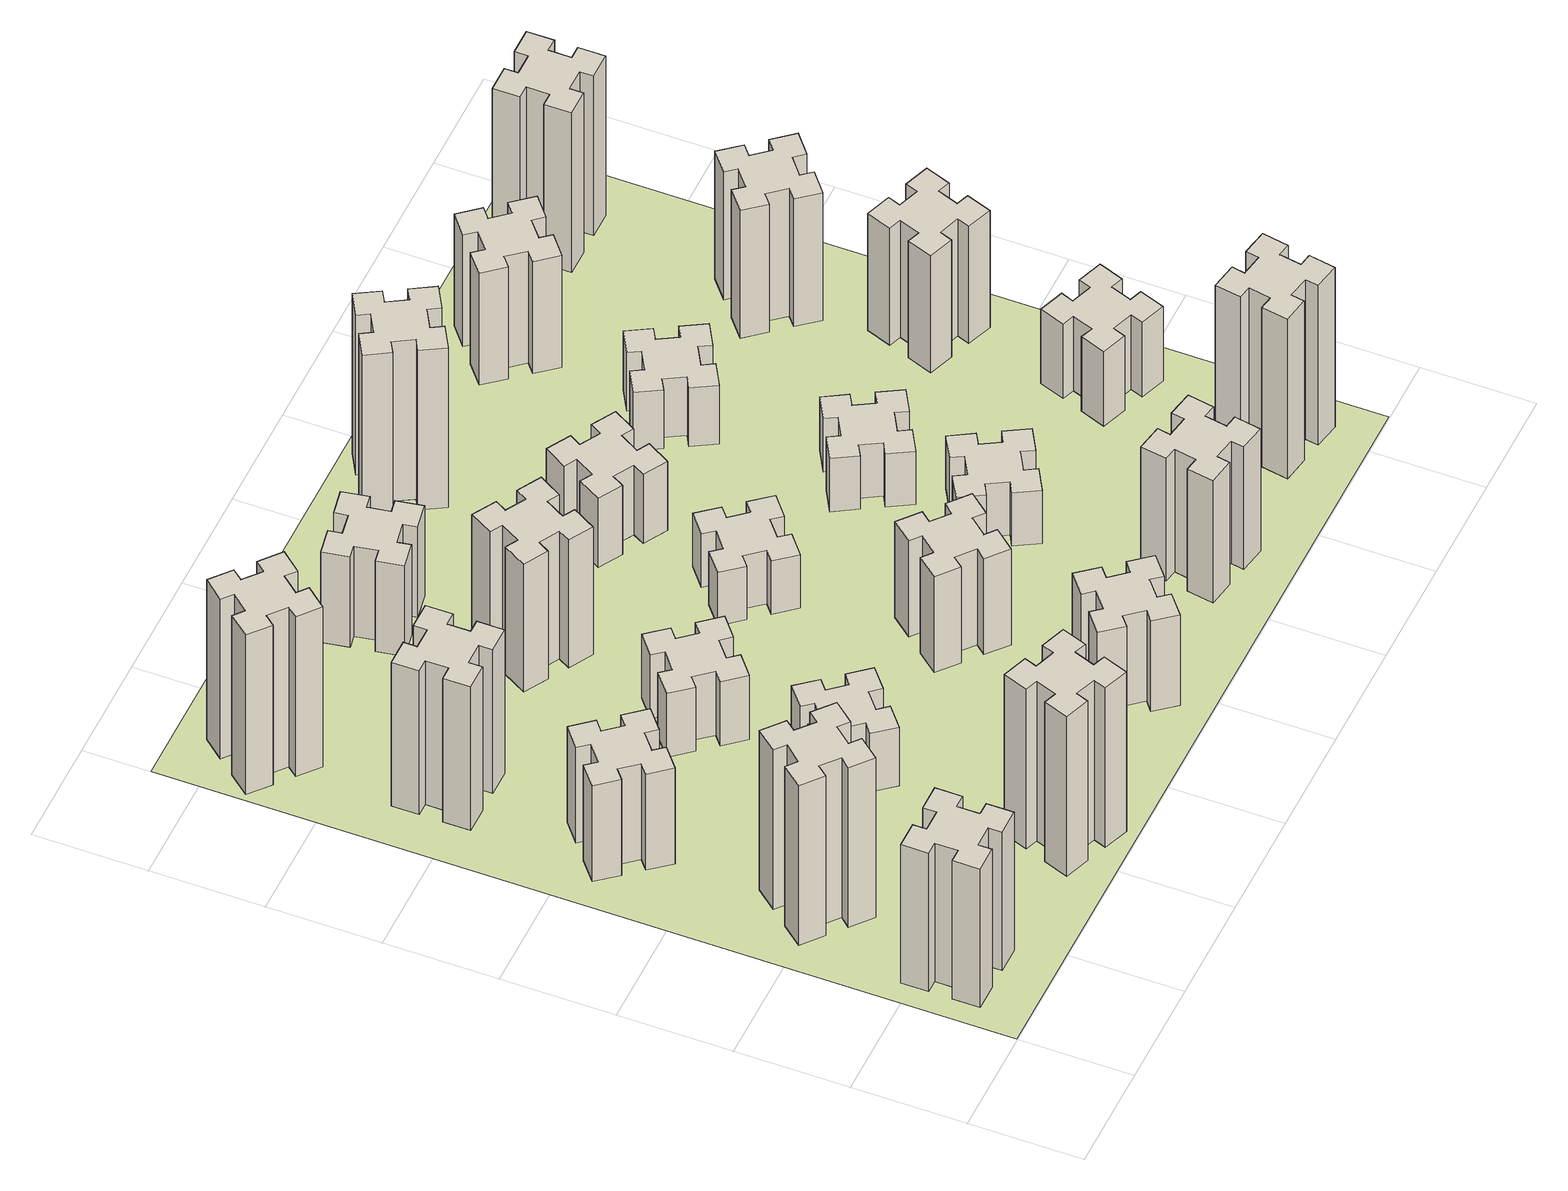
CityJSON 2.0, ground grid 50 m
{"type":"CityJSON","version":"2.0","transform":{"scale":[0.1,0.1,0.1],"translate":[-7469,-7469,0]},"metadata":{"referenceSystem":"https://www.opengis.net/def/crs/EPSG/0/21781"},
"CityObjects":{
"building1":{"type":"Building","attributes":{"class":"1000","function":"1000","usage":"1000","yearOfConstruction":2016,"roofType":"1000","measuredHeight":78,"storeysAboveGround":30,"storeysBelowGround":0},"geometry":[{"type":"Solid","lod":"1","boundaries":[[[[0,1,2,3,4,5,6,7,8,9,10,11,12,13,14,15,16,17,18,19]],[[17,16,20,21]],[[16,15,22,20]],[[15,14,23,22]],[[14,13,24,23]],[[13,12,25,24]],[[12,11,26,25]],[[11,10,27,26]],[[10,9,28,27]],[[9,8,29,28]],[[8,7,30,29]],[[7,6,31,30]],[[6,5,32,31]],[[5,4,33,32]],[[4,3,34,33]],[[3,2,35,34]],[[2,1,36,35]],[[1,0,37,36]],[[0,19,38,37]],[[19,18,39,38]],[[18,17,21,39]],[[24,25,26,27,28,29,30,31,32,33,34,35,36,37,38,39,21,20,22,23]]]]}]},
"building2":{"type":"Building","attributes":{"class":"1000","function":"1000","usage":"1000","yearOfConstruction":2016,"roofType":"1000","measuredHeight":90,"storeysAboveGround":30,"storeysBelowGround":0},"geometry":[{"type":"Solid","lod":"1","boundaries":[[[[40,41,42,43,44,45,46,47,48,49,50,51,52,53,54,55,56,57,58,59]],[[57,56,60,61]],[[56,55,62,60]],[[55,54,63,62]],[[54,53,64,63]],[[53,52,65,64]],[[52,51,66,65]],[[51,50,67,66]],[[50,49,68,67]],[[49,48,69,68]],[[48,47,70,69]],[[47,46,71,70]],[[46,45,72,71]],[[45,44,73,72]],[[44,43,74,73]],[[43,42,75,74]],[[42,41,76,75]],[[41,40,77,76]],[[40,59,78,77]],[[59,58,79,78]],[[58,57,61,79]],[[64,65,66,67,68,69,70,71,72,73,74,75,76,77,78,79,61,60,62,63]]]]}]},
"building3":{"type":"Building","attributes":{"class":"1000","function":"1000","usage":"1000","yearOfConstruction":2016,"roofType":"1000","measuredHeight":54,"storeysAboveGround":30,"storeysBelowGround":0},"geometry":[{"type":"Solid","lod":"1","boundaries":[[[[80,81,82,83,84,85,86,87,88,89,90,91,92,93,94,95,96,97,98,99]],[[97,96,100,101]],[[96,95,102,100]],[[95,94,103,102]],[[94,93,104,103]],[[93,92,105,104]],[[92,91,106,105]],[[91,90,107,106]],[[90,89,108,107]],[[89,88,109,108]],[[88,87,110,109]],[[87,86,111,110]],[[86,85,112,111]],[[85,84,113,112]],[[84,83,114,113]],[[83,82,115,114]],[[82,81,116,115]],[[81,80,117,116]],[[80,99,118,117]],[[99,98,119,118]],[[98,97,101,119]],[[104,105,106,107,108,109,110,111,112,113,114,115,116,117,118,119,101,100,102,103]]]]}]},
"building4":{"type":"Building","attributes":{"class":"1000","function":"1000","usage":"1000","yearOfConstruction":2016,"roofType":"1000","measuredHeight":81,"storeysAboveGround":30,"storeysBelowGround":0},"geometry":[{"type":"Solid","lod":"1","boundaries":[[[[120,121,122,123,124,125,126,127,128,129,130,131,132,133,134,135,136,137,138,139]],[[137,136,140,141]],[[136,135,142,140]],[[135,134,143,142]],[[134,133,144,143]],[[133,132,145,144]],[[132,131,146,145]],[[131,130,147,146]],[[130,129,148,147]],[[129,128,149,148]],[[128,127,150,149]],[[127,126,151,150]],[[126,125,152,151]],[[125,124,153,152]],[[124,123,154,153]],[[123,122,155,154]],[[122,121,156,155]],[[121,120,157,156]],[[120,139,158,157]],[[139,138,159,158]],[[138,137,141,159]],[[144,145,146,147,148,149,150,151,152,153,154,155,156,157,158,159,141,140,142,143]]]]}]},
"building5":{"type":"Building","attributes":{"class":"1000","function":"1000","usage":"1000","yearOfConstruction":2016,"roofType":"1000","measuredHeight":90,"storeysAboveGround":30,"storeysBelowGround":0},"geometry":[{"type":"Solid","lod":"1","boundaries":[[[[160,161,162,163,164,165,166,167,168,169,170,171,172,173,174,175,176,177,178,179]],[[177,176,180,181]],[[176,175,182,180]],[[175,174,183,182]],[[174,173,184,183]],[[173,172,185,184]],[[172,171,186,185]],[[171,170,187,186]],[[170,169,188,187]],[[169,168,189,188]],[[168,167,190,189]],[[167,166,191,190]],[[166,165,192,191]],[[165,164,193,192]],[[164,163,194,193]],[[163,162,195,194]],[[162,161,196,195]],[[161,160,197,196]],[[160,179,198,197]],[[179,178,199,198]],[[178,177,181,199]],[[184,185,186,187,188,189,190,191,192,193,194,195,196,197,198,199,181,180,182,183]]]]}]},
"building6":{"type":"Building","attributes":{"class":"1000","function":"1000","usage":"1000","yearOfConstruction":2016,"roofType":"1000","measuredHeight":90,"storeysAboveGround":30,"storeysBelowGround":0},"geometry":[{"type":"Solid","lod":"1","boundaries":[[[[200,201,202,203,204,205,206,207,208,209,210,211,212,213,214,215,216,217,218,219]],[[217,216,220,221]],[[216,215,222,220]],[[215,214,223,222]],[[214,213,224,223]],[[213,212,225,224]],[[212,211,226,225]],[[211,210,227,226]],[[210,209,228,227]],[[209,208,229,228]],[[208,207,230,229]],[[207,206,231,230]],[[206,205,232,231]],[[205,204,233,232]],[[204,203,234,233]],[[203,202,235,234]],[[202,201,236,235]],[[201,200,237,236]],[[200,219,238,237]],[[219,218,239,238]],[[218,217,221,239]],[[224,225,226,227,228,229,230,231,232,233,234,235,236,237,238,239,221,220,222,223]]]]}]},
"building7":{"type":"Building","attributes":{"class":"1000","function":"1000","usage":"1000","yearOfConstruction":2016,"roofType":"1000","measuredHeight":33,"storeysAboveGround":30,"storeysBelowGround":0},"geometry":[{"type":"Solid","lod":"1","boundaries":[[[[240,241,242,243,244,245,246,247,248,249,250,251,252,253,254,255,256,257,258,259]],[[257,256,260,261]],[[256,255,262,260]],[[255,254,263,262]],[[254,253,264,263]],[[253,252,265,264]],[[252,251,266,265]],[[251,250,267,266]],[[250,249,268,267]],[[249,248,269,268]],[[248,247,270,269]],[[247,246,271,270]],[[246,245,272,271]],[[245,244,273,272]],[[244,243,274,273]],[[243,242,275,274]],[[242,241,276,275]],[[241,240,277,276]],[[240,259,278,277]],[[259,258,279,278]],[[258,257,261,279]],[[264,265,266,267,268,269,270,271,272,273,274,275,276,277,278,279,261,260,262,263]]]]}]},
"building8":{"type":"Building","attributes":{"class":"1000","function":"1000","usage":"1000","yearOfConstruction":2016,"roofType":"1000","measuredHeight":36,"storeysAboveGround":30,"storeysBelowGround":0},"geometry":[{"type":"Solid","lod":"1","boundaries":[[[[280,281,282,283,284,285,286,287,288,289,290,291,292,293,294,295,296,297,298,299]],[[297,296,300,301]],[[296,295,302,300]],[[295,294,303,302]],[[294,293,304,303]],[[293,292,305,304]],[[292,291,306,305]],[[291,290,307,306]],[[290,289,308,307]],[[289,288,309,308]],[[288,287,310,309]],[[287,286,311,310]],[[286,285,312,311]],[[285,284,313,312]],[[284,283,314,313]],[[283,282,315,314]],[[282,281,316,315]],[[281,280,317,316]],[[280,299,318,317]],[[299,298,319,318]],[[298,297,301,319]],[[304,305,306,307,308,309,310,311,312,313,314,315,316,317,318,319,301,300,302,303]]]]}]},
"building9":{"type":"Building","attributes":{"class":"1000","function":"1000","usage":"1000","yearOfConstruction":2016,"roofType":"1000","measuredHeight":72,"storeysAboveGround":30,"storeysBelowGround":0},"geometry":[{"type":"Solid","lod":"1","boundaries":[[[[320,321,322,323,324,325,326,327,328,329,330,331,332,333,334,335,336,337,338,339]],[[337,336,340,341]],[[336,335,342,340]],[[335,334,343,342]],[[334,333,344,343]],[[333,332,345,344]],[[332,331,346,345]],[[331,330,347,346]],[[330,329,348,347]],[[329,328,349,348]],[[328,327,350,349]],[[327,326,351,350]],[[326,325,352,351]],[[325,324,353,352]],[[324,323,354,353]],[[323,322,355,354]],[[322,321,356,355]],[[321,320,357,356]],[[320,339,358,357]],[[339,338,359,358]],[[338,337,341,359]],[[344,345,346,347,348,349,350,351,352,353,354,355,356,357,358,359,341,340,342,343]]]]}]},
"building10":{"type":"Building","attributes":{"class":"1000","function":"1000","usage":"1000","yearOfConstruction":2016,"roofType":"1000","measuredHeight":51,"storeysAboveGround":30,"storeysBelowGround":0},"geometry":[{"type":"Solid","lod":"1","boundaries":[[[[360,361,362,363,364,365,366,367,368,369,370,371,372,373,374,375,376,377,378,379]],[[377,376,380,381]],[[376,375,382,380]],[[375,374,383,382]],[[374,373,384,383]],[[373,372,385,384]],[[372,371,386,385]],[[371,370,387,386]],[[370,369,388,387]],[[369,368,389,388]],[[368,367,390,389]],[[367,366,391,390]],[[366,365,392,391]],[[365,364,393,392]],[[364,363,394,393]],[[363,362,395,394]],[[362,361,396,395]],[[361,360,397,396]],[[360,379,398,397]],[[379,378,399,398]],[[378,377,381,399]],[[384,385,386,387,388,389,390,391,392,393,394,395,396,397,398,399,381,380,382,383]]]]}]},
"building11":{"type":"Building","attributes":{"class":"1000","function":"1000","usage":"1000","yearOfConstruction":2016,"roofType":"1000","measuredHeight":51,"storeysAboveGround":30,"storeysBelowGround":0},"geometry":[{"type":"Solid","lod":"1","boundaries":[[[[400,401,402,403,404,405,406,407,408,409,410,411,412,413,414,415,416,417,418,419]],[[417,416,420,421]],[[416,415,422,420]],[[415,414,423,422]],[[414,413,424,423]],[[413,412,425,424]],[[412,411,426,425]],[[411,410,427,426]],[[410,409,428,427]],[[409,408,429,428]],[[408,407,430,429]],[[407,406,431,430]],[[406,405,432,431]],[[405,404,433,432]],[[404,403,434,433]],[[403,402,435,434]],[[402,401,436,435]],[[401,400,437,436]],[[400,419,438,437]],[[419,418,439,438]],[[418,417,421,439]],[[424,425,426,427,428,429,430,431,432,433,434,435,436,437,438,439,421,420,422,423]]]]}]},
"building12":{"type":"Building","attributes":{"class":"1000","function":"1000","usage":"1000","yearOfConstruction":2016,"roofType":"1000","measuredHeight":54,"storeysAboveGround":30,"storeysBelowGround":0},"geometry":[{"type":"Solid","lod":"1","boundaries":[[[[440,441,442,443,444,445,446,447,448,449,450,451,452,453,454,455,456,457,458,459]],[[457,456,460,461]],[[456,455,462,460]],[[455,454,463,462]],[[454,453,464,463]],[[453,452,465,464]],[[452,451,466,465]],[[451,450,467,466]],[[450,449,468,467]],[[449,448,469,468]],[[448,447,470,469]],[[447,446,471,470]],[[446,445,472,471]],[[445,444,473,472]],[[444,443,474,473]],[[443,442,475,474]],[[442,441,476,475]],[[441,440,477,476]],[[440,459,478,477]],[[459,458,479,478]],[[458,457,461,479]],[[464,465,466,467,468,469,470,471,472,473,474,475,476,477,478,479,461,460,462,463]]]]}]},
"building13":{"type":"Building","attributes":{"class":"1000","function":"1000","usage":"1000","yearOfConstruction":2016,"roofType":"1000","measuredHeight":30,"storeysAboveGround":30,"storeysBelowGround":0},"geometry":[{"type":"Solid","lod":"1","boundaries":[[[[480,481,482,483,484,485,486,487,488,489,490,491,492,493,494,495,496,497,498,499]],[[497,496,500,501]],[[496,495,502,500]],[[495,494,503,502]],[[494,493,504,503]],[[493,492,505,504]],[[492,491,506,505]],[[491,490,507,506]],[[490,489,508,507]],[[489,488,509,508]],[[488,487,510,509]],[[487,486,511,510]],[[486,485,512,511]],[[485,484,513,512]],[[484,483,514,513]],[[483,482,515,514]],[[482,481,516,515]],[[481,480,517,516]],[[480,499,518,517]],[[499,498,519,518]],[[498,497,501,519]],[[504,505,506,507,508,509,510,511,512,513,514,515,516,517,518,519,501,500,502,503]]]]}]},
"building14":{"type":"Building","attributes":{"class":"1000","function":"1000","usage":"1000","yearOfConstruction":2016,"roofType":"1000","measuredHeight":39,"storeysAboveGround":30,"storeysBelowGround":0},"geometry":[{"type":"Solid","lod":"1","boundaries":[[[[520,521,522,523,524,525,526,527,528,529,530,531,532,533,534,535,536,537,538,539]],[[537,536,540,541]],[[536,535,542,540]],[[535,534,543,542]],[[534,533,544,543]],[[533,532,545,544]],[[532,531,546,545]],[[531,530,547,546]],[[530,529,548,547]],[[529,528,549,548]],[[528,527,550,549]],[[527,526,551,550]],[[526,525,552,551]],[[525,524,553,552]],[[524,523,554,553]],[[523,522,555,554]],[[522,521,556,555]],[[521,520,557,556]],[[520,539,558,557]],[[539,538,559,558]],[[538,537,541,559]],[[544,545,546,547,548,549,550,551,552,553,554,555,556,557,558,559,541,540,542,543]]]]}]},
"building15":{"type":"Building","attributes":{"class":"1000","function":"1000","usage":"1000","yearOfConstruction":2016,"roofType":"1000","measuredHeight":69,"storeysAboveGround":30,"storeysBelowGround":0},"geometry":[{"type":"Solid","lod":"1","boundaries":[[[[560,561,562,563,564,565,566,567,568,569,570,571,572,573,574,575,576,577,578,579]],[[577,576,580,581]],[[576,575,582,580]],[[575,574,583,582]],[[574,573,584,583]],[[573,572,585,584]],[[572,571,586,585]],[[571,570,587,586]],[[570,569,588,587]],[[569,568,589,588]],[[568,567,590,589]],[[567,566,591,590]],[[566,565,592,591]],[[565,564,593,592]],[[564,563,594,593]],[[563,562,595,594]],[[562,561,596,595]],[[561,560,597,596]],[[560,579,598,597]],[[579,578,599,598]],[[578,577,581,599]],[[584,585,586,587,588,589,590,591,592,593,594,595,596,597,598,599,581,580,582,583]]]]}]},
"building16":{"type":"Building","attributes":{"class":"1000","function":"1000","usage":"1000","yearOfConstruction":2016,"roofType":"1000","measuredHeight":90,"storeysAboveGround":30,"storeysBelowGround":0},"geometry":[{"type":"Solid","lod":"1","boundaries":[[[[600,601,602,603,604,605,606,607,608,609,610,611,612,613,614,615,616,617,618,619]],[[617,616,620,621]],[[616,615,622,620]],[[615,614,623,622]],[[614,613,624,623]],[[613,612,625,624]],[[612,611,626,625]],[[611,610,627,626]],[[610,609,628,627]],[[609,608,629,628]],[[608,607,630,629]],[[607,606,631,630]],[[606,605,632,631]],[[605,604,633,632]],[[604,603,634,633]],[[603,602,635,634]],[[602,601,636,635]],[[601,600,637,636]],[[600,619,638,637]],[[619,618,639,638]],[[618,617,621,639]],[[624,625,626,627,628,629,630,631,632,633,634,635,636,637,638,639,621,620,622,623]]]]}]},
"building17":{"type":"Building","attributes":{"class":"1000","function":"1000","usage":"1000","yearOfConstruction":2016,"roofType":"1000","measuredHeight":30,"storeysAboveGround":30,"storeysBelowGround":0},"geometry":[{"type":"Solid","lod":"1","boundaries":[[[[640,641,642,643,644,645,646,647,648,649,650,651,652,653,654,655,656,657,658,659]],[[657,656,660,661]],[[656,655,662,660]],[[655,654,663,662]],[[654,653,664,663]],[[653,652,665,664]],[[652,651,666,665]],[[651,650,667,666]],[[650,649,668,667]],[[649,648,669,668]],[[648,647,670,669]],[[647,646,671,670]],[[646,645,672,671]],[[645,644,673,672]],[[644,643,674,673]],[[643,642,675,674]],[[642,641,676,675]],[[641,640,677,676]],[[640,659,678,677]],[[659,658,679,678]],[[658,657,661,679]],[[664,665,666,667,668,669,670,671,672,673,674,675,676,677,678,679,661,660,662,663]]]]}]},
"building18":{"type":"Building","attributes":{"class":"1000","function":"1000","usage":"1000","yearOfConstruction":2016,"roofType":"1000","measuredHeight":30,"storeysAboveGround":30,"storeysBelowGround":0},"geometry":[{"type":"Solid","lod":"1","boundaries":[[[[680,681,682,683,684,685,686,687,688,689,690,691,692,693,694,695,696,697,698,699]],[[697,696,700,701]],[[696,695,702,700]],[[695,694,703,702]],[[694,693,704,703]],[[693,692,705,704]],[[692,691,706,705]],[[691,690,707,706]],[[690,689,708,707]],[[689,688,709,708]],[[688,687,710,709]],[[687,686,711,710]],[[686,685,712,711]],[[685,684,713,712]],[[684,683,714,713]],[[683,682,715,714]],[[682,681,716,715]],[[681,680,717,716]],[[680,699,718,717]],[[699,698,719,718]],[[698,697,701,719]],[[704,705,706,707,708,709,710,711,712,713,714,715,716,717,718,719,701,700,702,703]]]]}]},
"building19":{"type":"Building","attributes":{"class":"1000","function":"1000","usage":"1000","yearOfConstruction":2016,"roofType":"1000","measuredHeight":33,"storeysAboveGround":30,"storeysBelowGround":0},"geometry":[{"type":"Solid","lod":"1","boundaries":[[[[720,721,722,723,724,725,726,727,728,729,730,731,732,733,734,735,736,737,738,739]],[[737,736,740,741]],[[736,735,742,740]],[[735,734,743,742]],[[734,733,744,743]],[[733,732,745,744]],[[732,731,746,745]],[[731,730,747,746]],[[730,729,748,747]],[[729,728,749,748]],[[728,727,750,749]],[[727,726,751,750]],[[726,725,752,751]],[[725,724,753,752]],[[724,723,754,753]],[[723,722,755,754]],[[722,721,756,755]],[[721,720,757,756]],[[720,739,758,757]],[[739,738,759,758]],[[738,737,741,759]],[[744,745,746,747,748,749,750,751,752,753,754,755,756,757,758,759,741,740,742,743]]]]}]},
"building20":{"type":"Building","attributes":{"class":"1000","function":"1000","usage":"1000","yearOfConstruction":2016,"roofType":"1000","measuredHeight":90,"storeysAboveGround":30,"storeysBelowGround":0},"geometry":[{"type":"Solid","lod":"1","boundaries":[[[[760,761,762,763,764,765,766,767,768,769,770,771,772,773,774,775,776,777,778,779]],[[777,776,780,781]],[[776,775,782,780]],[[775,774,783,782]],[[774,773,784,783]],[[773,772,785,784]],[[772,771,786,785]],[[771,770,787,786]],[[770,769,788,787]],[[769,768,789,788]],[[768,767,790,789]],[[767,766,791,790]],[[766,765,792,791]],[[765,764,793,792]],[[764,763,794,793]],[[763,762,795,794]],[[762,761,796,795]],[[761,760,797,796]],[[760,779,798,797]],[[779,778,799,798]],[[778,777,781,799]],[[784,785,786,787,788,789,790,791,792,793,794,795,796,797,798,799,781,780,782,783]]]]}]},
"building21":{"type":"Building","attributes":{"class":"1000","function":"1000","usage":"1000","yearOfConstruction":2016,"roofType":"1000","measuredHeight":63,"storeysAboveGround":30,"storeysBelowGround":0},"geometry":[{"type":"Solid","lod":"1","boundaries":[[[[800,801,802,803,804,805,806,807,808,809,810,811,812,813,814,815,816,817,818,819]],[[817,816,820,821]],[[816,815,822,820]],[[815,814,823,822]],[[814,813,824,823]],[[813,812,825,824]],[[812,811,826,825]],[[811,810,827,826]],[[810,809,828,827]],[[809,808,829,828]],[[808,807,830,829]],[[807,806,831,830]],[[806,805,832,831]],[[805,804,833,832]],[[804,803,834,833]],[[803,802,835,834]],[[802,801,836,835]],[[801,800,837,836]],[[800,819,838,837]],[[819,818,839,838]],[[818,817,821,839]],[[824,825,826,827,828,829,830,831,832,833,834,835,836,837,838,839,821,820,822,823]]]]}]},
"building22":{"type":"Building","attributes":{"class":"1000","function":"1000","usage":"1000","yearOfConstruction":2016,"roofType":"1000","measuredHeight":42,"storeysAboveGround":30,"storeysBelowGround":0},"geometry":[{"type":"Solid","lod":"1","boundaries":[[[[840,841,842,843,844,845,846,847,848,849,850,851,852,853,854,855,856,857,858,859]],[[857,856,860,861]],[[856,855,862,860]],[[855,854,863,862]],[[854,853,864,863]],[[853,852,865,864]],[[852,851,866,865]],[[851,850,867,866]],[[850,849,868,867]],[[849,848,869,868]],[[848,847,870,869]],[[847,846,871,870]],[[846,845,872,871]],[[845,844,873,872]],[[844,843,874,873]],[[843,842,875,874]],[[842,841,876,875]],[[841,840,877,876]],[[840,859,878,877]],[[859,858,879,878]],[[858,857,861,879]],[[864,865,866,867,868,869,870,871,872,873,874,875,876,877,878,879,861,860,862,863]]]]}]},
"building23":{"type":"Building","attributes":{"class":"1000","function":"1000","usage":"1000","yearOfConstruction":2016,"roofType":"1000","measuredHeight":66,"storeysAboveGround":30,"storeysBelowGround":0},"geometry":[{"type":"Solid","lod":"1","boundaries":[[[[880,881,882,883,884,885,886,887,888,889,890,891,892,893,894,895,896,897,898,899]],[[897,896,900,901]],[[896,895,902,900]],[[895,894,903,902]],[[894,893,904,903]],[[893,892,905,904]],[[892,891,906,905]],[[891,890,907,906]],[[890,889,908,907]],[[889,888,909,908]],[[888,887,910,909]],[[887,886,911,910]],[[886,885,912,911]],[[885,884,913,912]],[[884,883,914,913]],[[883,882,915,914]],[[882,881,916,915]],[[881,880,917,916]],[[880,899,918,917]],[[899,898,919,918]],[[898,897,901,919]],[[904,905,906,907,908,909,910,911,912,913,914,915,916,917,918,919,901,900,902,903]]]]}]},
"building24":{"type":"Building","attributes":{"class":"1000","function":"1000","usage":"1000","yearOfConstruction":2016,"roofType":"1000","measuredHeight":72,"storeysAboveGround":30,"storeysBelowGround":0},"geometry":[{"type":"Solid","lod":"1","boundaries":[[[[920,921,922,923,924,925,926,927,928,929,930,931,932,933,934,935,936,937,938,939]],[[937,936,940,941]],[[936,935,942,940]],[[935,934,943,942]],[[934,933,944,943]],[[933,932,945,944]],[[932,931,946,945]],[[931,930,947,946]],[[930,929,948,947]],[[929,928,949,948]],[[928,927,950,949]],[[927,926,951,950]],[[926,925,952,951]],[[925,924,953,952]],[[924,923,954,953]],[[923,922,955,954]],[[922,921,956,955]],[[921,920,957,956]],[[920,939,958,957]],[[939,938,959,958]],[[938,937,941,959]],[[944,945,946,947,948,949,950,951,952,953,954,955,956,957,958,959,941,940,942,943]]]]}]},
"building25":{"type":"Building","attributes":{"class":"1000","function":"1000","usage":"1000","yearOfConstruction":2016,"roofType":"1000","measuredHeight":90,"storeysAboveGround":30,"storeysBelowGround":0},"geometry":[{"type":"Solid","lod":"1","boundaries":[[[[960,961,962,963,964,965,966,967,968,969,970,971,972,973,974,975,976,977,978,979]],[[977,976,980,981]],[[976,975,982,980]],[[975,974,983,982]],[[974,973,984,983]],[[973,972,985,984]],[[972,971,986,985]],[[971,970,987,986]],[[970,969,988,987]],[[969,968,989,988]],[[968,967,990,989]],[[967,966,991,990]],[[966,965,992,991]],[[965,964,993,992]],[[964,963,994,993]],[[963,962,995,994]],[[962,961,996,995]],[[961,960,997,996]],[[960,979,998,997]],[[979,978,999,998]],[[978,977,981,999]],[[984,985,986,987,988,989,990,991,992,993,994,995,996,997,998,999,981,980,982,983]]]]}]},
"landuse1":{"type":"LandUse","attributes":{"name":"plot1","function":"1010"},"geometry":[{"type":"MultiSurface","lod":"1","boundaries":[[[1000,1001,1002,1003]]]}]}
},
"vertices":[
[165,425,0],[165,325,0],[105,325,0],[105,205,0],[225,205,0],[225,265,0],[325,265,0],[325,205,0],[445,205,0],[445,325,0],[385,325,0],[385,425,0],[445,425,0],[445,545,0],[325,545,0],[325,485,0],[225,485,0],[225,545,0],[105,545,0],[105,425,0],[225,485,780],[225,545,780],[325,485,780],[325,545,780],[445,545,780],[445,425,780],[385,425,780],[385,325,780],[445,325,780],[445,205,780],[325,205,780],[325,265,780],[225,265,780],[225,205,780],[105,205,780],[105,325,780],[165,325,780],[165,425,780],[105,425,780],[105,545,780],
[484,1067,0],[408,1132,0],[446,1178,0],[354,1255,0],[277,1163,0],[323,1124,0],[259,1048,0],[213,1086,0],[136,994,0],[228,917,0],[266,963,0],[343,899,0],[304,853,0],[396,776,0],[473,868,0],[427,906,0],[492,983,0],[538,944,0],[615,1036,0],[523,1113,0],[492,983,900],[538,944,900],[427,906,900],[473,868,900],[396,776,900],[304,853,900],[343,899,900],[266,963,900],[228,917,900],[136,994,900],[213,1086,900],[259,1048,900],[323,1124,900],[277,1163,900],[354,1255,900],[446,1178,900],[408,1132,900],[484,1067,900],[523,1113,900],[615,1036,900],
[492,1888,0],[427,1964,0],[473,2003,0],[396,2095,0],[304,2018,0],[343,1972,0],[266,1907,0],[228,1953,0],[136,1876,0],[213,1784,0],[259,1823,0],[323,1746,0],[277,1708,0],[354,1616,0],[446,1693,0],[408,1739,0],[484,1803,0],[523,1757,0],[615,1834,0],[538,1926,0],[484,1803,540],[523,1757,540],[408,1739,540],[446,1693,540],[354,1616,540],[277,1708,540],[323,1746,540],[259,1823,540],[213,1784,540],[136,1876,540],[228,1953,540],[266,1907,540],[343,1972,540],[304,2018,540],[396,2095,540],[473,2003,540],[427,1964,540],[492,1888,540],[538,1926,540],[615,1834,540],
[485,2545,0],[485,2645,0],[545,2645,0],[545,2765,0],[425,2765,0],[425,2705,0],[325,2705,0],[325,2765,0],[205,2765,0],[205,2645,0],[265,2645,0],[265,2545,0],[205,2545,0],[205,2425,0],[325,2425,0],[325,2485,0],[425,2485,0],[425,2425,0],[545,2425,0],[545,2545,0],[425,2485,810],[425,2425,810],[325,2485,810],[325,2425,810],[205,2425,810],[205,2545,810],[265,2545,810],[265,2645,810],[205,2645,810],[205,2765,810],[325,2765,810],[325,2705,810],[425,2705,810],[425,2765,810],[545,2765,810],[545,2645,810],[485,2645,810],[485,2545,810],[545,2545,810],[545,2425,810],
[1029,360,0],[995,266,0],[939,287,0],[897,174,0],[1010,133,0],[1031,189,0],[1125,155,0],[1104,99,0],[1217,57,0],[1258,170,0],[1202,191,0],[1236,285,0],[1292,264,0],[1333,377,0],[1220,418,0],[1200,362,0],[1106,396,0],[1127,452,0],[1014,493,0],[973,380,0],[1106,396,900],[1127,452,900],[1200,362,900],[1220,418,900],[1333,377,900],[1292,264,900],[1236,285,900],[1202,191,900],[1258,170,900],[1217,57,900],[1104,99,900],[1125,155,900],[1031,189,900],[1010,133,900],[897,174,900],[939,287,900],[995,266,900],[1029,360,900],[973,380,900],[1014,493,900],
[384,3387,0],[308,3452,0],[346,3498,0],[254,3575,0],[177,3483,0],[223,3444,0],[159,3368,0],[113,3406,0],[36,3314,0],[128,3237,0],[166,3283,0],[243,3219,0],[204,3173,0],[296,3096,0],[373,3188,0],[327,3226,0],[392,3303,0],[438,3264,0],[515,3356,0],[423,3433,0],[392,3303,900],[438,3264,900],[327,3226,900],[373,3188,900],[296,3096,900],[204,3173,900],[243,3219,900],[166,3283,900],[128,3237,900],[36,3314,900],[113,3406,900],[159,3368,900],[223,3444,900],[177,3483,900],[254,3575,900],[346,3498,900],[308,3452,900],[384,3387,900],[423,3433,900],[515,3356,900],
[1083,1332,0],[1006,1267,0],[968,1313,0],[876,1236,0],[953,1144,0],[999,1183,0],[1063,1106,0],[1017,1068,0],[1094,976,0],[1186,1053,0],[1148,1099,0],[1224,1163,0],[1263,1117,0],[1355,1194,0],[1278,1286,0],[1232,1248,0],[1167,1324,0],[1213,1363,0],[1136,1455,0],[1044,1378,0],[1167,1324,330],[1213,1363,330],[1232,1248,330],[1278,1286,330],[1355,1194,330],[1263,1117,330],[1224,1163,330],[1148,1099,330],[1186,1053,330],[1094,976,330],[1017,1068,330],[1063,1106,330],[999,1183,330],[953,1144,330],[876,1236,330],[968,1313,330],[1006,1267,330],[1083,1332,330],[1044,1378,330],[1136,1455,330],
[1083,1972,0],[1006,1907,0],[968,1953,0],[876,1876,0],[953,1784,0],[999,1823,0],[1063,1746,0],[1017,1708,0],[1094,1616,0],[1186,1693,0],[1148,1739,0],[1224,1803,0],[1263,1757,0],[1355,1834,0],[1278,1926,0],[1232,1888,0],[1167,1964,0],[1213,2003,0],[1136,2095,0],[1044,2018,0],[1167,1964,360],[1213,2003,360],[1232,1888,360],[1278,1926,360],[1355,1834,360],[1263,1757,360],[1224,1803,360],[1148,1739,360],[1186,1693,360],[1094,1616,360],[1017,1708,360],[1063,1746,360],[999,1823,360],[953,1784,360],[876,1876,360],[968,1953,360],[1006,1907,360],[1083,1972,360],[1044,2018,360],[1136,2095,360],
[1314,2666,0],[1227,2716,0],[1257,2768,0],[1153,2828,0],[1093,2724,0],[1145,2694,0],[1095,2607,0],[1043,2637,0],[983,2533,0],[1087,2473,0],[1117,2525,0],[1204,2475,0],[1174,2423,0],[1278,2363,0],[1338,2467,0],[1286,2497,0],[1336,2584,0],[1388,2554,0],[1448,2658,0],[1344,2718,0],[1336,2584,720],[1388,2554,720],[1286,2497,720],[1338,2467,720],[1278,2363,720],[1174,2423,720],[1204,2475,720],[1117,2525,720],[1087,2473,720],[983,2533,720],[1043,2637,720],[1095,2607,720],[1145,2694,720],[1093,2724,720],[1153,2828,720],[1257,2768,720],[1227,2716,720],[1314,2666,720],[1344,2718,720],[1448,2658,720],
[1839,343,0],[1903,266,0],[1857,228,0],[1934,136,0],[2026,213,0],[1988,259,0],[2064,323,0],[2103,277,0],[2195,354,0],[2118,446,0],[2072,408,0],[2007,484,0],[2053,523,0],[1976,615,0],[1884,538,0],[1923,492,0],[1846,427,0],[1808,473,0],[1716,396,0],[1793,304,0],[1846,427,510],[1808,473,510],[1923,492,510],[1884,538,510],[1976,615,510],[2053,523,510],[2007,484,510],[2072,408,510],[2118,446,510],[2195,354,510],[2103,277,510],[2064,323,510],[1988,259,510],[2026,213,510],[1934,136,510],[1857,228,510],[1903,266,510],[1839,343,510],[1793,304,510],[1716,396,510],
[998,3265,0],[1016,3167,0],[957,3157,0],[977,3038,0],[1096,3059,0],[1085,3118,0],[1184,3136,0],[1194,3077,0],[1312,3097,0],[1291,3216,0],[1232,3205,0],[1215,3304,0],[1274,3314,0],[1253,3432,0],[1135,3411,0],[1145,3352,0],[1047,3335,0],[1037,3394,0],[918,3373,0],[939,3255,0],[1047,3335,510],[1037,3394,510],[1145,3352,510],[1135,3411,510],[1253,3432,510],[1274,3314,510],[1215,3304,510],[1232,3205,510],[1291,3216,510],[1312,3097,510],[1194,3077,510],[1184,3136,510],[1085,3118,510],[1096,3059,510],[977,3038,510],[957,3157,510],[1016,3167,510],[998,3265,510],[939,3255,510],[918,3373,510],
[1846,1063,0],[1923,999,0],[1884,953,0],[1976,876,0],[2053,968,0],[2007,1006,0],[2072,1083,0],[2118,1044,0],[2195,1136,0],[2103,1213,0],[2064,1167,0],[1988,1232,0],[2026,1278,0],[1934,1355,0],[1857,1263,0],[1903,1224,0],[1839,1148,0],[1793,1186,0],[1716,1094,0],[1808,1017,0],[1839,1148,540],[1793,1186,540],[1903,1224,540],[1857,1263,540],[1934,1355,540],[2026,1278,540],[1988,1232,540],[2064,1167,540],[2103,1213,540],[2195,1136,540],[2118,1044,540],[2072,1083,540],[2007,1006,540],[2053,968,540],[1976,876,540],[1884,953,540],[1923,999,540],[1846,1063,540],[1808,1017,540],[1716,1094,540],
[1972,1988,0],[1907,2064,0],[1953,2103,0],[1876,2195,0],[1784,2118,0],[1823,2072,0],[1746,2007,0],[1708,2053,0],[1616,1976,0],[1693,1884,0],[1739,1923,0],[1803,1846,0],[1757,1808,0],[1834,1716,0],[1926,1793,0],[1888,1839,0],[1964,1903,0],[2003,1857,0],[2095,1934,0],[2018,2026,0],[1964,1903,300],[2003,1857,300],[1888,1839,300],[1926,1793,300],[1834,1716,300],[1757,1808,300],[1803,1846,300],[1739,1923,300],[1693,1884,300],[1616,1976,300],[1708,2053,300],[1746,2007,300],[1823,2072,300],[1784,2118,300],[1876,2195,300],[1953,2103,300],[1907,2064,300],[1972,1988,300],[2018,2026,300],[2095,1934,300],
[2026,2497,0],[2076,2584,0],[2128,2554,0],[2188,2658,0],[2084,2718,0],[2054,2666,0],[1967,2716,0],[1997,2768,0],[1893,2828,0],[1833,2724,0],[1885,2694,0],[1835,2607,0],[1783,2637,0],[1723,2533,0],[1827,2473,0],[1857,2525,0],[1944,2475,0],[1914,2423,0],[2018,2363,0],[2078,2467,0],[1944,2475,390],[1914,2423,390],[1857,2525,390],[1827,2473,390],[1723,2533,390],[1783,2637,390],[1835,2607,390],[1885,2694,390],[1833,2724,390],[1893,2828,390],[1997,2768,390],[1967,2716,390],[2054,2666,390],[2084,2718,390],[2188,2658,390],[2128,2554,390],[2076,2584,390],[2026,2497,390],[2078,2467,390],[2018,2363,390],
[2596,444,0],[2578,345,0],[2519,356,0],[2498,237,0],[2617,217,0],[2627,276,0],[2725,258,0],[2715,199,0],[2833,178,0],[2854,297,0],[2795,307,0],[2812,405,0],[2871,395,0],[2892,513,0],[2774,534,0],[2764,475,0],[2665,492,0],[2676,551,0],[2557,572,0],[2537,454,0],[2665,492,690],[2676,551,690],[2764,475,690],[2774,534,690],[2892,513,690],[2871,395,690],[2812,405,690],[2795,307,690],[2854,297,690],[2833,178,690],[2715,199,690],[2725,258,690],[2627,276,690],[2617,217,690],[2498,237,690],[2519,356,690],[2578,345,690],[2596,444,690],[2537,454,690],[2557,572,690],
[1844,3556,0],[1757,3506,0],[1727,3558,0],[1623,3498,0],[1683,3394,0],[1735,3424,0],[1785,3337,0],[1733,3307,0],[1793,3203,0],[1897,3263,0],[1867,3315,0],[1954,3365,0],[1984,3313,0],[2088,3373,0],[2028,3477,0],[1976,3447,0],[1926,3534,0],[1978,3564,0],[1918,3668,0],[1814,3608,0],[1926,3534,900],[1978,3564,900],[1976,3447,900],[2028,3477,900],[2088,3373,900],[1984,3313,900],[1954,3365,900],[1867,3315,900],[1897,3263,900],[1793,3203,900],[1733,3307,900],[1785,3337,900],[1735,3424,900],[1683,3394,900],[1623,3498,900],[1727,3558,900],[1757,3506,900],[1844,3556,900],[1814,3608,900],[1918,3668,900],
[2475,1204,0],[2525,1117,0],[2473,1087,0],[2533,983,0],[2637,1043,0],[2607,1095,0],[2694,1145,0],[2724,1093,0],[2828,1153,0],[2768,1257,0],[2716,1227,0],[2666,1314,0],[2718,1344,0],[2658,1448,0],[2554,1388,0],[2584,1336,0],[2497,1286,0],[2467,1338,0],[2363,1278,0],[2423,1174,0],[2497,1286,300],[2467,1338,300],[2584,1336,300],[2554,1388,300],[2658,1448,300],[2718,1344,300],[2666,1314,300],[2716,1227,300],[2768,1257,300],[2828,1153,300],[2724,1093,300],[2694,1145,300],[2607,1095,300],[2637,1043,300],[2533,983,300],[2473,1087,300],[2525,1117,300],[2475,1204,300],[2423,1174,300],[2363,1278,300],
[2475,1744,0],[2525,1657,0],[2473,1627,0],[2533,1523,0],[2637,1583,0],[2607,1635,0],[2694,1685,0],[2724,1633,0],[2828,1693,0],[2768,1797,0],[2716,1767,0],[2666,1854,0],[2718,1884,0],[2658,1988,0],[2554,1928,0],[2584,1876,0],[2497,1826,0],[2467,1878,0],[2363,1818,0],[2423,1714,0],[2497,1826,300],[2467,1878,300],[2584,1876,300],[2554,1928,300],[2658,1988,300],[2718,1884,300],[2666,1854,300],[2716,1767,300],[2768,1797,300],[2828,1693,300],[2724,1633,300],[2694,1685,300],[2607,1635,300],[2637,1583,300],[2533,1523,300],[2473,1627,300],[2525,1657,300],[2475,1744,300],[2423,1714,300],[2363,1818,300],
[2475,2584,0],[2525,2497,0],[2473,2467,0],[2533,2363,0],[2637,2423,0],[2607,2475,0],[2694,2525,0],[2724,2473,0],[2828,2533,0],[2768,2637,0],[2716,2607,0],[2666,2694,0],[2718,2724,0],[2658,2828,0],[2554,2768,0],[2584,2716,0],[2497,2666,0],[2467,2718,0],[2363,2658,0],[2423,2554,0],[2497,2666,330],[2467,2718,330],[2584,2716,330],[2554,2768,330],[2658,2828,330],[2718,2724,330],[2666,2694,330],[2716,2607,330],[2768,2637,330],[2828,2533,330],[2724,2473,330],[2694,2525,330],[2607,2475,330],[2637,2423,330],[2533,2363,330],[2473,2467,330],[2525,2497,330],[2475,2584,330],[2423,2554,330],[2363,2658,330],
[3504,475,0],[3405,492,0],[3416,551,0],[3297,572,0],[3277,454,0],[3336,444,0],[3318,345,0],[3259,356,0],[3238,237,0],[3357,217,0],[3367,276,0],[3465,258,0],[3455,199,0],[3573,178,0],[3594,297,0],[3535,307,0],[3552,405,0],[3611,395,0],[3632,513,0],[3514,534,0],[3552,405,900],[3611,395,900],[3535,307,900],[3594,297,900],[3573,178,900],[3455,199,900],[3465,258,900],[3367,276,900],[3357,217,900],[3238,237,900],[3259,356,900],[3318,345,900],[3336,444,900],[3277,454,900],[3297,572,900],[3416,551,900],[3405,492,900],[3504,475,900],[3514,534,900],[3632,513,900],
[2812,3368,0],[2747,3444,0],[2793,3483,0],[2716,3575,0],[2624,3498,0],[2663,3452,0],[2586,3387,0],[2548,3433,0],[2456,3356,0],[2533,3264,0],[2579,3303,0],[2643,3226,0],[2597,3188,0],[2674,3096,0],[2766,3173,0],[2728,3219,0],[2804,3283,0],[2843,3237,0],[2935,3314,0],[2858,3406,0],[2804,3283,630],[2843,3237,630],[2728,3219,630],[2766,3173,630],[2674,3096,630],[2597,3188,630],[2643,3226,630],[2579,3303,630],[2533,3264,630],[2456,3356,630],[2548,3433,630],[2586,3387,630],[2663,3452,630],[2624,3498,630],[2716,3575,630],[2793,3483,630],[2747,3444,630],[2812,3368,630],[2858,3406,630],[2935,3314,630],
[3351,1029,0],[3445,995,0],[3424,939,0],[3537,897,0],[3578,1010,0],[3522,1031,0],[3556,1125,0],[3612,1104,0],[3653,1217,0],[3540,1258,0],[3520,1202,0],[3426,1236,0],[3447,1292,0],[3334,1333,0],[3293,1220,0],[3349,1200,0],[3315,1106,0],[3259,1127,0],[3217,1014,0],[3330,973,0],[3315,1106,420],[3259,1127,420],[3349,1200,420],[3293,1220,420],[3334,1333,420],[3447,1292,420],[3426,1236,420],[3520,1202,420],[3540,1258,420],[3653,1217,420],[3612,1104,420],[3556,1125,420],[3522,1031,420],[3578,1010,420],[3537,897,420],[3424,939,420],[3445,995,420],[3351,1029,420],[3330,973,420],[3217,1014,420],
[3520,1942,0],[3426,1976,0],[3447,2032,0],[3334,2073,0],[3293,1960,0],[3349,1940,0],[3315,1846,0],[3259,1867,0],[3217,1754,0],[3330,1713,0],[3351,1769,0],[3445,1735,0],[3424,1679,0],[3537,1637,0],[3578,1750,0],[3522,1771,0],[3556,1865,0],[3612,1844,0],[3653,1957,0],[3540,1998,0],[3556,1865,660],[3612,1844,660],[3522,1771,660],[3578,1750,660],[3537,1637,660],[3424,1679,660],[3445,1735,660],[3351,1769,660],[3330,1713,660],[3217,1754,660],[3259,1867,660],[3315,1846,660],[3349,1940,660],[3293,1960,660],[3334,2073,660],[3447,2032,660],[3426,1976,660],[3520,1942,660],[3540,1998,660],[3653,1957,660],
[3219,2463,0],[3283,2386,0],[3237,2348,0],[3314,2256,0],[3406,2333,0],[3368,2379,0],[3444,2443,0],[3483,2397,0],[3575,2474,0],[3498,2566,0],[3452,2528,0],[3387,2604,0],[3433,2643,0],[3356,2735,0],[3264,2658,0],[3303,2612,0],[3226,2547,0],[3188,2593,0],[3096,2516,0],[3173,2424,0],[3226,2547,720],[3188,2593,720],[3303,2612,720],[3264,2658,720],[3356,2735,720],[3433,2643,720],[3387,2604,720],[3452,2528,720],[3498,2566,720],[3575,2474,720],[3483,2397,720],[3444,2443,720],[3368,2379,720],[3406,2333,720],[3314,2256,720],[3237,2348,720],[3283,2386,720],[3219,2463,720],[3173,2424,720],[3096,2516,720],
[3285,3325,0],[3385,3325,0],[3385,3265,0],[3505,3265,0],[3505,3385,0],[3445,3385,0],[3445,3485,0],[3505,3485,0],[3505,3605,0],[3385,3605,0],[3385,3545,0],[3285,3545,0],[3285,3605,0],[3165,3605,0],[3165,3485,0],[3225,3485,0],[3225,3385,0],[3165,3385,0],[3165,3265,0],[3285,3265,0],[3225,3385,900],[3165,3385,900],[3225,3485,900],[3165,3485,900],[3165,3605,900],[3285,3605,900],[3285,3545,900],[3385,3545,900],[3385,3605,900],[3505,3605,900],[3505,3485,900],[3445,3485,900],[3445,3385,900],[3505,3385,900],[3505,3265,900],[3385,3265,900],[3385,3325,900],[3285,3325,900],[3285,3265,900],[3165,3265,900],
[5,3705,0],[3705,3705,0],[3705,5,0],[5,5,0]
]}
